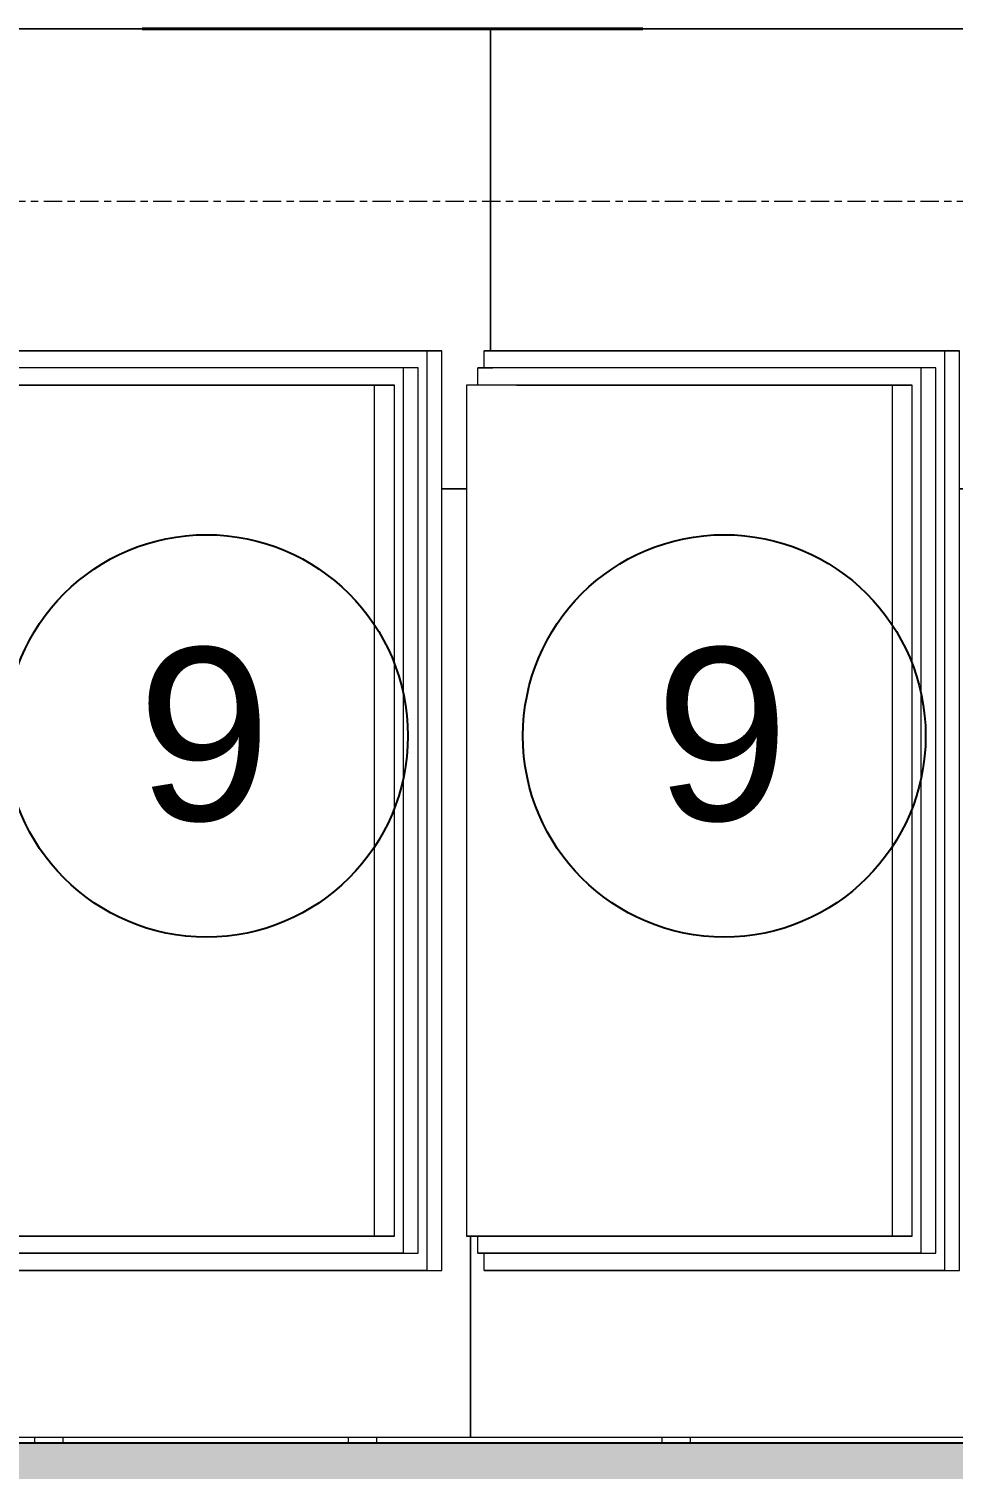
# Model space of a CAD drawing. Header units: millimetres. Extents: x 652554 to 1678317, y -308114 to 170803.
# Drawn here: x 748001 to 748804, y -99734 to -98481 of the extents above; entities that cross this region are included whole.
import ezdxf

# ---------------------------------------------------------------- set-up
doc = ezdxf.new("R2010")
doc.units = ezdxf.units.MM
doc.linetypes.add('Centre', pattern=[31.75, 6.35, -4.7625, 15.875, -4.7625])
for name, color, linetype, lineweight in [('A-ANNO-IDEN', 7, 'Continuous', 25), ('A-COLS-E', 7, 'Continuous', 35), ('A-FLOR-FNSH', 7, 'Continuous', 70), ('A-FLOR-LEVL', 7, 'Continuous', 9), ('A-FLOR-PATT', 7, 'Continuous', 70), ('A-GENM', 7, 'Continuous', 9), ('A-GLAZ-CURT', 7, 'Continuous', 9)]:
    doc.layers.add(name, color=color, linetype=linetype, lineweight=lineweight)
doc.styles.add('Arial_2', font='arial.ttf', dxfattribs={"height": 3})

# ---------------------------------------------------------------- blocks, each defined once
blk = doc.blocks.new('DPA_Rectangular - 250 x 400 mm-11952625-2241-01 ENTRANCE 2 ENLARGED ELEVATION 1')
at = {"layer": 'A-COLS-E', "color": 7}
for p, q in [((-631017.37149, 102450), (-631417.37149, 102450)), ((-631417.37149, 102450), (-631017.37149, 102450))]:
    blk.add_line(p, q, dxfattribs=at)
blk = doc.blocks.new('DPA_Rectangular - 100 x 100 mm-11970025-2241-01 ENTRANCE 2 ENLARGED ELEVATION 1')
at = {"layer": 'A-COLS-E', "color": 7}
for p, q in [((-631078.9, 102450), (-631104.8, 102450)), ((-631104.8, 102450), (-631008.2, 102450)), ((-630982.3, 102450), (-631078.9, 102450)), ((-631008.2, 102450), (-630982.3, 102450))]:
    blk.add_line(p, q, dxfattribs=at)
blk = doc.blocks.new('DPA_Rectangular - 250 x 400 mm-11978455-2241-01 ENTRANCE 2 ENLARGED ELEVATION 1')
at = {"layer": 'A-COLS-E', "color": 7}
for p, q in [((-631017.37149, 102450), (-631417.37149, 102450)), ((-631417.37149, 102450), (-631017.37149, 102450))]:
    blk.add_line(p, q, dxfattribs=at)
blk = doc.blocks.new('DPA_CP_Entrance Facade Base Panel - Facade Base Panel-12124037-2241-01 ENTRANCE 2 ENLARGED ELEVATION 1')
at = {"layer": 'A-GLAZ-CURT', "color": 7}
for p, q in [((-631097.4, 102450), (-631114.7, 102450)), ((-631114.7, 102450), (-630664.7, 102450)), ((-631114.7, 102170), (-631114.7, 102450)), ((-630647.4, 102450), (-631097.4, 102450)), ((-630664.7, 102450), (-630647.4, 102450)), ((-630664.7, 102450), (-630664.7, 102170)), ((-631120, 102155), (-631120, 102170)), ((-631120, 102170), (-631107, 102170)), ((-630720, 102170), (-631120, 102170)), ((-631107, 102170), (-630707, 102170)), ((-630720, 102170), (-630720, 101370)), ((-630707, 102170), (-630720, 102170)), ((-630707, 101370), (-630707, 102170)), ((-631125.5, 102140), (-631125.5, 102155)), ((-631125.5, 102155), (-631112.5, 102155)), ((-630740.5, 102155), (-631125.5, 102155)), ((-630727.5, 102155), (-631112.5, 102155)), ((-630740.5, 102155), (-630740.5, 101385)), ((-630727.5, 102155), (-630740.5, 102155)), ((-630727.5, 101385), (-630727.5, 102155)), ((-630765.3, 102140), (-631135.3, 102140)), ((-631135.3, 102140), (-631135.3, 101400)), ((-631092, 102140), (-631135.3, 102140)), ((-631092, 102140), (-631118, 102140)), ((-630748, 102140), (-631118, 102140)), ((-630748, 102140), (-631092, 102140)), ((-631092, 102140), (-630748, 102140)), ((-630765.3, 101400), (-630765.3, 102140)), ((-630765.3, 102140), (-630748, 102140)), ((-630748, 101400), (-630748, 102140)), ((-630685.3, 102050), (-630707, 102050)), ((-630707, 102050), (-630685.3, 102050)), ((-631135.3, 101400), (-630765.3, 101400)), ((-631092, 101400), (-631135.3, 101400)), ((-631132, 101225), (-631132, 101400)), ((-631125.5, 101385), (-631125.5, 101400)), ((-631092, 101400), (-631118, 101400)), ((-631118, 101400), (-630748, 101400)), ((-630748, 101400), (-631092, 101400)), ((-630748, 101400), (-631092, 101400)), ((-630748, 101400), (-630765.3, 101400)), ((-630682, 101400), (-630682, 101225)), ((-630740.5, 101385), (-631125.5, 101385)), ((-631125.5, 101385), (-631112.5, 101385)), ((-631120, 101370), (-631120, 101385)), ((-631112.5, 101385), (-630727.5, 101385)), ((-630740.5, 101385), (-630727.5, 101385)), ((-630720, 101370), (-631120, 101370)), ((-631120, 101370), (-631107, 101370)), ((-631107, 101370), (-630707, 101370)), ((-630720, 101370), (-630707, 101370))]:
    blk.add_line(p, q, dxfattribs=at)
blk = doc.blocks.new('DPA_CP_Entrance Facade Base Panel - Facade Base Panel-V135-2241-01 ENTRANCE 2 ENLARGED ELEVATION 1')
at = {"layer": 'A-GLAZ-CURT', "color": 7}
for p, q in [((-631547.4, 102450), (-631564.7, 102450)), ((-631564.7, 102450), (-631114.7, 102450)), ((-631564.7, 102170), (-631564.7, 102450)), ((-631097.4, 102450), (-631547.4, 102450)), ((-631114.7, 102450), (-631097.4, 102450)), ((-631114.7, 102450), (-631114.7, 102170)), ((-631570, 102155), (-631570, 102170)), ((-631570, 102170), (-631557, 102170)), ((-631170, 102170), (-631570, 102170)), ((-631557, 102170), (-631157, 102170)), ((-631170, 102170), (-631170, 101370)), ((-631157, 102170), (-631170, 102170)), ((-631157, 101370), (-631157, 102170)), ((-631575.5, 102140.5), (-631575.5, 102155)), ((-631575.5, 102155), (-631562.5, 102155)), ((-631190.5, 102155), (-631575.5, 102155)), ((-631177.5, 102155), (-631562.5, 102155)), ((-631190.5, 102155), (-631190.5, 101385)), ((-631177.5, 102155), (-631190.5, 102155)), ((-631177.5, 101385), (-631177.5, 102155)), ((-631215.3, 102140), (-631585.3, 102140)), ((-631585.3, 102140), (-631585.3, 101400)), ((-631542.4, 102140), (-631585.3, 102140)), ((-631542.4, 102140), (-631568, 102140)), ((-631198, 102140), (-631568, 102140)), ((-631198, 102140), (-631542, 102140)), ((-631542, 102140), (-631198, 102140)), ((-631215.3, 101400), (-631215.3, 102140)), ((-631215.3, 102140), (-631198, 102140)), ((-631198, 101400), (-631198, 102140)), ((-631135.3, 102050), (-631157, 102050)), ((-631157, 102050), (-631135.3, 102050)), ((-631585.3, 101400), (-631215.3, 101400)), ((-631542.4, 101400), (-631585.3, 101400)), ((-631582, 101225), (-631582, 101400)), ((-631575.5, 101385), (-631575.5, 101400)), ((-631542.4, 101400), (-631568, 101400)), ((-631568, 101400), (-631198, 101400)), ((-631198, 101400), (-631542, 101400)), ((-631198, 101400), (-631542, 101400)), ((-631198, 101400), (-631215.3, 101400)), ((-631132, 101400), (-631132, 101225)), ((-631190.5, 101385), (-631575.5, 101385)), ((-631575.5, 101385), (-631562.5, 101385)), ((-631570, 101370), (-631570, 101385)), ((-631562.5, 101385), (-631177.5, 101385)), ((-631190.5, 101385), (-631177.5, 101385)), ((-631170, 101370), (-631570, 101370)), ((-631570, 101370), (-631557, 101370)), ((-631557, 101370), (-631157, 101370)), ((-631170, 101370), (-631157, 101370))]:
    blk.add_line(p, q, dxfattribs=at)
blk = doc.blocks.new('DPA_CP_Entrance Facade Base Panel - Facade Base Panel-V144-2241-01 ENTRANCE 2 ENLARGED ELEVATION 1')
at = {"layer": 'A-GLAZ-CURT', "color": 7}
for p, q in [((-631017.4, 102450), (-631066.9, 102450)), ((-631066.9, 102450), (-631017.4, 102450))]:
    blk.add_line(p, q, dxfattribs=at)
blk = doc.blocks.new('DPA_CP_Entrance Facade Base Panel - Facade Base Panel-V145-2241-01 ENTRANCE 2 ENLARGED ELEVATION 1')
at = {"layer": 'A-GLAZ-CURT', "color": 7}
for p, q in [((-631066.9, 102450), (-631932.1, 102450)), ((-631932.1, 102450), (-631066.9, 102450))]:
    blk.add_line(p, q, dxfattribs=at)
blk = doc.blocks.new('DPA_Drainage Gutter_Landscape_Type A - DPA_Drainage Gutter_Landscape_Type A-17303507-2241-01 ENTRANCE 2 ENLARGED ELEVATION 1')
at = {"layer": 'A-GENM', "color": 7}
for p, q in [((-631783.6, 101225), (-631486.1, 101225)), ((-631758.8, 101225), (-631416.7, 101225)), ((-631721.1, 101225), (-631430.6, 101225)), ((-631687.5, 101225), (-631397, 101225)), ((-631581.2, 101225), (-631514.1, 101225)), ((-631574.4, 101225), (-631507.3, 101225)), ((-631571.2, 101225), (-631504.1, 101225)), ((-631564.4, 101225), (-631497.3, 101225)), ((-631561.2, 101225), (-631494.1, 101225)), ((-631554.4, 101225), (-631487.3, 101225)), ((-631551.2, 101225), (-631484.1, 101225)), ((-631544.4, 101225), (-631477.3, 101225)), ((-631541.2, 101225), (-631474.1, 101225)), ((-631535, 101225), (-631448.4, 101225)), ((-631534.4, 101225), (-631467.3, 101225)), ((-631531.2, 101225), (-631464.1, 101225)), ((-631524.4, 101225), (-631457.7, 101225)), ((-631521.2, 101225), (-631454.1, 101225)), ((-631517.3, 101225), (-631510.8, 101225)), ((-631514.4, 101225), (-631447.3, 101225)), ((-631514.1, 101225), (-631507.6, 101225)), ((-631511.2, 101225), (-631444.1, 101225)), ((-631511, 101225), (-631213.5, 101225)), ((-631511, 101225), (-631511, 101220)), ((-631507.3, 101225), (-631500.8, 101225)), ((-631504.4, 101225), (-631437.3, 101225)), ((-631504.1, 101225), (-631497.6, 101225)), ((-631501.4, 101225), (-631414.8, 101225)), ((-631501.2, 101225), (-631434.1, 101225)), ((-631497.3, 101225), (-631490.8, 101225)), ((-631494.4, 101225), (-631427.3, 101225)), ((-631494.1, 101225), (-631487.6, 101225)), ((-631491.2, 101225), (-631424.1, 101225)), ((-631487.3, 101225), (-631480.8, 101225)), ((-631486.1, 101225), (-631144, 101225)), ((-631486.1, 101220), (-631486.1, 101225)), ((-631484.4, 101225), (-631417.3, 101225)), ((-631484.1, 101225), (-631477.6, 101225)), ((-631481.2, 101225), (-631414.1, 101225)), ((-631477.3, 101225), (-631470.8, 101225)), ((-631474.4, 101225), (-631407.3, 101225)), ((-631474.1, 101225), (-631467.6, 101225)), ((-631471.2, 101225), (-631404.1, 101225)), ((-631467.3, 101225), (-631460.8, 101225)), ((-631464.4, 101225), (-631397.3, 101225)), ((-631464.1, 101225), (-631457.7, 101225)), ((-631461.2, 101225), (-631394.1, 101225)), ((-631457.3, 101225), (-631450.8, 101225)), ((-631454.4, 101225), (-631387.3, 101225)), ((-631454.1, 101225), (-631447.6, 101225)), ((-631451.2, 101225), (-631384.1, 101225)), ((-631448.4, 101225), (-631157.9, 101225)), ((-631447.3, 101225), (-631440.8, 101225)), ((-631444.4, 101225), (-631377.3, 101225)), ((-631444.1, 101225), (-631437.6, 101225)), ((-631441.2, 101225), (-631374.1, 101225)), ((-631437.3, 101225), (-631430.8, 101225)), ((-631434.4, 101225), (-631367.3, 101225)), ((-631434.1, 101225), (-631427.6, 101225)), ((-631431.2, 101225), (-631364.1, 101225)), ((-631427.3, 101225), (-631420.8, 101225)), ((-631424.4, 101225), (-631357.3, 101225)), ((-631424.1, 101225), (-631417.6, 101225)), ((-631421.2, 101225), (-631354.1, 101225)), ((-631417.3, 101225), (-631410.8, 101225)), ((-631414.8, 101225), (-631124.3, 101225)), ((-631414.4, 101225), (-631347.3, 101225)), ((-631414.1, 101225), (-631407.6, 101225)), ((-631411.2, 101225), (-631344.1, 101225)), ((-631408.8, 101225), (-631341.6, 101225)), ((-631407.3, 101225), (-631400.8, 101225)), ((-631404.4, 101225), (-631337.3, 101225)), ((-631404.1, 101225), (-631397.6, 101225)), ((-631401.8, 101225), (-631334.6, 101225)), ((-631401.2, 101225), (-631334.1, 101225)), ((-631397.3, 101225), (-631390.8, 101225)), ((-631394.4, 101225), (-631327.3, 101225)), ((-631394.1, 101225), (-631387.6, 101225)), ((-631391.8, 101225), (-631324.6, 101225)), ((-631391.2, 101225), (-631324.1, 101225)), ((-631387.3, 101225), (-631380.8, 101225)), ((-631384.1, 101225), (-631377.6, 101225)), ((-631381.8, 101225), (-631314.6, 101225)), ((-631381.2, 101225), (-631314.1, 101225)), ((-631377.3, 101225), (-631370.8, 101225)), ((-631374.1, 101225), (-631367.6, 101225)), ((-631371.8, 101225), (-631304.6, 101225)), ((-631371.2, 101225), (-631304.1, 101225)), ((-631367.3, 101225), (-631360.8, 101225)), ((-631364.1, 101225), (-631357.6, 101225)), ((-631361.8, 101225), (-631294.6, 101225)), ((-631361.2, 101225), (-631294.1, 101225)), ((-631357.3, 101225), (-631350.8, 101225)), ((-631354.1, 101225), (-631347.6, 101225)), ((-631351.8, 101225), (-631284.6, 101225)), ((-631351.2, 101225), (-631284.1, 101225)), ((-631347.3, 101225), (-631340.8, 101225)), ((-631344.1, 101225), (-631337.6, 101225)), ((-631341.8, 101225), (-631274.6, 101225)), ((-631341.6, 101225), (-631338.1, 101225)), ((-631341.2, 101225), (-631274.1, 101225)), ((-631337.3, 101225), (-631330.8, 101225)), ((-631335.6, 101225), (-631268.5, 101225)), ((-631334.6, 101225), (-631328.1, 101225)), ((-631334.1, 101225), (-631327.6, 101225)), ((-631331.8, 101225), (-631264.6, 101225)), ((-631331.2, 101225), (-631264.1, 101225)), ((-631328.6, 101225), (-631261.5, 101225)), ((-631327.3, 101225), (-631323.8, 101225)), ((-631324.6, 101225), (-631318.1, 101225)), ((-631324.1, 101225), (-631317.6, 101225)), ((-631321.8, 101225), (-631254.6, 101225)), ((-631321.2, 101225), (-631254.1, 101225)), ((-631318.6, 101225), (-631251.5, 101225)), ((-631314.6, 101225), (-631308.1, 101225)), ((-631314.1, 101225), (-631307.6, 101225)), ((-631311.8, 101225), (-631244.6, 101225)), ((-631308.6, 101225), (-631241.5, 101225)), ((-631304.6, 101225), (-631298.1, 101225)), ((-631304.1, 101225), (-631297.6, 101225)), ((-631301.8, 101225), (-631234.6, 101225)), ((-631298.6, 101225), (-631231.5, 101225)), ((-631294.6, 101225), (-631288.3, 101225)), ((-631294.1, 101225), (-631287.6, 101225)), ((-631291.8, 101225), (-631224.6, 101225)), ((-631288.3, 101225), (-631221.5, 101225)), ((-631284.6, 101225), (-631278.1, 101225)), ((-631284.1, 101225), (-631277.6, 101225)), ((-631281.8, 101225), (-631214.6, 101225)), ((-631278.6, 101225), (-631211.5, 101225)), ((-631274.6, 101225), (-631268.1, 101225)), ((-631274.1, 101225), (-631267.6, 101225)), ((-631271.8, 101225), (-631204.6, 101225)), ((-631268.6, 101225), (-631201.5, 101225)), ((-631268.5, 101225), (-631265, 101225)), ((-631264.6, 101225), (-631258.1, 101225)), ((-631264.1, 101225), (-631257.6, 101225)), ((-631262.4, 101225), (-631175.8, 101225)), ((-631261.8, 101225), (-631194.6, 101225)), ((-631261.5, 101225), (-631255, 101225)), ((-631258.6, 101225), (-631191.5, 101225)), ((-631254.6, 101225), (-631248.1, 101225)), ((-631254.1, 101225), (-631250.6, 101225)), ((-631251.8, 101225), (-631184.6, 101225)), ((-631251.5, 101225), (-631245, 101225)), ((-631248.6, 101225), (-631181.5, 101225)), ((-631244.6, 101225), (-631238.1, 101225)), ((-631241.8, 101225), (-631174.6, 101225)), ((-631241.5, 101225), (-631235, 101225)), ((-631238.6, 101225), (-631171.5, 101225)), ((-631238.3, 101225), (-630940.8, 101225)), ((-631238.3, 101225), (-631238.3, 101220)), ((-631234.6, 101225), (-631228.1, 101225)), ((-631231.8, 101225), (-631164.6, 101225)), ((-631231.5, 101225), (-631225, 101225)), ((-631228.8, 101225), (-631142.2, 101225)), ((-631228.6, 101225), (-631161.5, 101225)), ((-631224.6, 101225), (-631218.1, 101225)), ((-631221.8, 101225), (-631154.6, 101225)), ((-631221.5, 101225), (-631215, 101225)), ((-631218.6, 101225), (-631151.5, 101225)), ((-631214.6, 101225), (-631208.1, 101225)), ((-631213.5, 101225), (-630871.4, 101225)), ((-631213.5, 101220), (-631213.5, 101225)), ((-631211.8, 101225), (-631144.6, 101225)), ((-631211.5, 101225), (-631205, 101225)), ((-631208.6, 101225), (-631141.5, 101225)), ((-631204.6, 101225), (-631198.1, 101225)), ((-631201.8, 101225), (-631134.6, 101225)), ((-631201.5, 101225), (-631195, 101225)), ((-631198.6, 101225), (-631131.5, 101225)), ((-631194.6, 101225), (-631188.1, 101225)), ((-631191.8, 101225), (-631124.6, 101225)), ((-631191.5, 101225), (-631185, 101225)), ((-631188.6, 101225), (-631121.5, 101225)), ((-631184.6, 101225), (-631178.1, 101225)), ((-631181.8, 101225), (-631114.6, 101225)), ((-631181.5, 101225), (-631175, 101225)), ((-631178.6, 101225), (-631111.5, 101225)), ((-631175.8, 101225), (-630885.3, 101225)), ((-631174.6, 101225), (-631168.1, 101225)), ((-631171.8, 101225), (-631104.6, 101225)), ((-631171.5, 101225), (-631165, 101225)), ((-631168.6, 101225), (-631101.5, 101225)), ((-631164.6, 101225), (-631158.1, 101225)), ((-631161.8, 101225), (-631094.6, 101225)), ((-631161.5, 101225), (-631155, 101225)), ((-631158.6, 101225), (-631091.5, 101225)), ((-631154.6, 101225), (-631148.1, 101225)), ((-631151.8, 101225), (-631084.6, 101225)), ((-631151.5, 101225), (-631145, 101225)), ((-631148.6, 101225), (-631081.5, 101225)), ((-631144.6, 101225), (-631138.1, 101225)), ((-631142.2, 101225), (-630851.7, 101225)), ((-631141.8, 101225), (-631074.6, 101225)), ((-631141.5, 101225), (-631135, 101225)), ((-631138.6, 101225), (-631071.5, 101225)), ((-631136.1, 101225), (-631069, 101225)), ((-631134.6, 101225), (-631128.1, 101225)), ((-631131.8, 101225), (-631064.6, 101225)), ((-631131.5, 101225), (-631125, 101225)), ((-631129.1, 101225), (-631062, 101225)), ((-631128.6, 101225), (-631061.5, 101225)), ((-631124.6, 101225), (-631118.1, 101225)), ((-631121.8, 101225), (-631054.6, 101225)), ((-631121.5, 101225), (-631115, 101225)), ((-631118.9, 101225), (-631052, 101225)), ((-631118.6, 101225), (-631051.5, 101225)), ((-631114.6, 101225), (-631108.1, 101225)), ((-631111.5, 101225), (-631105, 101225)), ((-631109.1, 101225), (-631042, 101225)), ((-631108.6, 101225), (-631041.5, 101225)), ((-631104.6, 101225), (-631098.1, 101225)), ((-631101.5, 101225), (-631095, 101225)), ((-631099.1, 101225), (-631032, 101225)), ((-631098.6, 101225), (-631031.5, 101225)), ((-631094.6, 101225), (-631088.1, 101225)), ((-631091.5, 101225), (-631085, 101225)), ((-631089.1, 101225), (-631022, 101225)), ((-631088.6, 101225), (-631021.5, 101225)), ((-631084.6, 101225), (-631078.1, 101225)), ((-631081.5, 101225), (-631075, 101225)), ((-631079.1, 101225), (-631012, 101225)), ((-631078.6, 101225), (-631011.5, 101225)), ((-631074.6, 101225), (-631068.1, 101225)), ((-631071.5, 101225), (-631065, 101225)), ((-631069.1, 101225), (-631002, 101225)), ((-631069, 101225), (-631065.5, 101225)), ((-631068.6, 101225), (-631001.5, 101225)), ((-631064.6, 101225), (-631058.1, 101225)), ((-631062.9, 101225), (-630995.8, 101225)), ((-631062, 101225), (-631055.5, 101225)), ((-631061.5, 101225), (-631055, 101225)), ((-631059.1, 101225), (-630992, 101225)), ((-631058.6, 101225), (-630991.5, 101225)), ((-631055.9, 101225), (-630988.8, 101225)), ((-631054.6, 101225), (-631051.1, 101225)), ((-631052, 101225), (-631045.5, 101225)), ((-631051.5, 101225), (-631045, 101225)), ((-631049.1, 101225), (-630982, 101225)), ((-631048.6, 101225), (-630981.5, 101225)), ((-631045.9, 101225), (-630978.8, 101225)), ((-631042, 101225), (-631035.5, 101225)), ((-631041.5, 101225), (-631035, 101225)), ((-631039.1, 101225), (-630972, 101225)), ((-631035.9, 101225), (-630968.8, 101225)), ((-631032, 101225), (-631025.5, 101225)), ((-631031.5, 101225), (-631025, 101225)), ((-631029.1, 101225), (-630962, 101225)), ((-631025.9, 101225), (-630958.8, 101225)), ((-631022, 101225), (-631015.5, 101225)), ((-631021.5, 101225), (-631015, 101225)), ((-631019.1, 101225), (-630952, 101225)), ((-631015.9, 101225), (-630948.8, 101225)), ((-631012, 101225), (-631005.5, 101225)), ((-631011.5, 101225), (-631005, 101225)), ((-631009.1, 101225), (-630942, 101225)), ((-631005.9, 101225), (-630938.8, 101225)), ((-631002, 101225), (-630995.5, 101225)), ((-631001.5, 101225), (-630995, 101225)), ((-630999.1, 101225), (-630932, 101225)), ((-630995.9, 101225), (-630928.8, 101225)), ((-630995.8, 101225), (-630992.3, 101225)), ((-630992, 101225), (-630985.5, 101225)), ((-630991.5, 101225), (-630985, 101225)), ((-630989.8, 101225), (-630903.2, 101225)), ((-630989.1, 101225), (-630922, 101225)), ((-630988.8, 101225), (-630982.3, 101225)), ((-630985.9, 101225), (-630918.8, 101225)), ((-630982, 101225), (-630975.5, 101225)), ((-630981.5, 101225), (-630978, 101225)), ((-630979.1, 101225), (-630912, 101225)), ((-630978.8, 101225), (-630972.3, 101225)), ((-630975.9, 101225), (-630908.8, 101225)), ((-630972, 101225), (-630965.5, 101225)), ((-630969.1, 101225), (-630902, 101225)), ((-630968.8, 101225), (-630962.3, 101225)), ((-630965.9, 101225), (-630898.8, 101225)), ((-630965.7, 101225), (-630668.2, 101225)), ((-630965.7, 101225), (-630965.7, 101220)), ((-630962, 101225), (-630955.5, 101225)), ((-630959.1, 101225), (-630892, 101225)), ((-630958.8, 101225), (-630952.3, 101225)), ((-630956.2, 101225), (-630869.5, 101225)), ((-630955.9, 101225), (-630888.8, 101225)), ((-630952, 101225), (-630945.5, 101225)), ((-630949.1, 101225), (-630882, 101225)), ((-630948.8, 101225), (-630942.3, 101225)), ((-630945.9, 101225), (-630878.8, 101225)), ((-630942, 101225), (-630935.5, 101225)), ((-630940.8, 101225), (-630598.8, 101225)), ((-630940.8, 101220), (-630940.8, 101225)), ((-630939.1, 101225), (-630872, 101225)), ((-630938.8, 101225), (-630932.3, 101225)), ((-630935.9, 101225), (-630868.8, 101225)), ((-630932, 101225), (-630925.5, 101225)), ((-630929.1, 101225), (-630862, 101225)), ((-630928.8, 101225), (-630922.3, 101225)), ((-630925.9, 101225), (-630858.8, 101225)), ((-630922, 101225), (-630915.5, 101225)), ((-630919.1, 101225), (-630852, 101225)), ((-630918.8, 101225), (-630912.3, 101225)), ((-630915.9, 101225), (-630848.8, 101225)), ((-630912, 101225), (-630905.5, 101225)), ((-630909.1, 101225), (-630842, 101225)), ((-630908.8, 101225), (-630902.3, 101225)), ((-630905.9, 101225), (-630838.8, 101225)), ((-630903.2, 101225), (-630612.7, 101225)), ((-630902, 101225), (-630895.5, 101225)), ((-630899.1, 101225), (-630832, 101225)), ((-630898.8, 101225), (-630892.3, 101225)), ((-630895.9, 101225), (-630828.8, 101225)), ((-630892, 101225), (-630885.5, 101225)), ((-630889.1, 101225), (-630822, 101225)), ((-630888.8, 101225), (-630882.3, 101225)), ((-630885.9, 101225), (-630818.8, 101225)), ((-630882, 101225), (-630875.5, 101225)), ((-630879.1, 101225), (-630812, 101225)), ((-630878.8, 101225), (-630872.3, 101225)), ((-630875.9, 101225), (-630808.8, 101225)), ((-630872, 101225), (-630865.5, 101225)), ((-630869.5, 101225), (-630579, 101225)), ((-630869.1, 101225), (-630802, 101225)), ((-630868.8, 101225), (-630862.3, 101225)), ((-630865.9, 101225), (-630798.8, 101225)), ((-630863.5, 101225), (-630796.4, 101225)), ((-630862, 101225), (-630855.5, 101225)), ((-630859.1, 101225), (-630792, 101225)), ((-630858.8, 101225), (-630852.3, 101225)), ((-630856.5, 101225), (-630789.4, 101225)), ((-630855.9, 101225), (-630788.8, 101225)), ((-630852, 101225), (-630845.5, 101225)), ((-630849.1, 101225), (-630782, 101225)), ((-630848.8, 101225), (-630842.3, 101225)), ((-630846.5, 101225), (-630779.4, 101225)), ((-630845.9, 101225), (-630778.8, 101225)), ((-630842, 101225), (-630835.5, 101225)), ((-630838.8, 101225), (-630832.3, 101225)), ((-630836.5, 101225), (-630769.4, 101225)), ((-630835.9, 101225), (-630768.8, 101225)), ((-630832, 101225), (-630825.5, 101225)), ((-630828.8, 101225), (-630822.3, 101225)), ((-630826.5, 101225), (-630759.4, 101225)), ((-630825.9, 101225), (-630758.8, 101225)), ((-630822, 101225), (-630815.5, 101225)), ((-630818.8, 101225), (-630812.3, 101225)), ((-630816.5, 101225), (-630749.4, 101225)), ((-630815.9, 101225), (-630748.8, 101225)), ((-630812, 101225), (-630805.5, 101225)), ((-630808.8, 101225), (-630802.3, 101225)), ((-630806.5, 101225), (-630739.4, 101225)), ((-630805.9, 101225), (-630738.8, 101225)), ((-630802, 101225), (-630795.5, 101225)), ((-630798.8, 101225), (-630792.3, 101225)), ((-630796.5, 101225), (-630729.4, 101225)), ((-630796.4, 101225), (-630792.9, 101225)), ((-630795.9, 101225), (-630728.8, 101225)), ((-630792, 101225), (-630785.5, 101225)), ((-630790.3, 101225), (-630723.2, 101225)), ((-630789.4, 101225), (-630782.9, 101225)), ((-630788.8, 101225), (-630782.3, 101225)), ((-630786.5, 101225), (-630719.4, 101225)), ((-630785.9, 101225), (-630718.8, 101225)), ((-630783.3, 101225), (-630716.2, 101225)), ((-630782, 101225), (-630778.5, 101225)), ((-630779.4, 101225), (-630772.9, 101225)), ((-630778.8, 101225), (-630772.3, 101225)), ((-630776.5, 101225), (-630709.4, 101225)), ((-630775.9, 101225), (-630708.8, 101225)), ((-630773.3, 101225), (-630706.2, 101225)), ((-630769.4, 101225), (-630762.9, 101225)), ((-630768.8, 101225), (-630762.3, 101225)), ((-630766.5, 101225), (-630699.4, 101225)), ((-630763.3, 101225), (-630696.2, 101225)), ((-630759.4, 101225), (-630752.9, 101225)), ((-630758.8, 101225), (-630752.3, 101225)), ((-630756.5, 101225), (-630689.4, 101225)), ((-630753.3, 101225), (-630686.2, 101225)), ((-630749.4, 101225), (-630742.9, 101225)), ((-630748.8, 101225), (-630742.3, 101225)), ((-630746.5, 101225), (-630679.4, 101225)), ((-630743.3, 101225), (-630676.2, 101225)), ((-630739.4, 101225), (-630732.9, 101225)), ((-630738.8, 101225), (-630732.3, 101225)), ((-630736.5, 101225), (-630669.4, 101225)), ((-630733.3, 101225), (-630666.2, 101225)), ((-630729.4, 101225), (-630722.9, 101225)), ((-630728.8, 101225), (-630722.3, 101225)), ((-630726.5, 101225), (-630659.4, 101225)), ((-630723.3, 101225), (-630656.2, 101225)), ((-630723.2, 101225), (-630719.7, 101225)), ((-630719.4, 101225), (-630712.9, 101225)), ((-630718.8, 101225), (-630712.3, 101225)), ((-630717.1, 101225), (-630630.5, 101225)), ((-630716.5, 101225), (-630649.4, 101225)), ((-630716.2, 101225), (-630709.7, 101225)), ((-630713.3, 101225), (-630646.2, 101225))]:
    blk.add_line(p, q, dxfattribs=at)
blk = doc.blocks.new('DPA_TAG_Multi Tags_Specific - Exterior-18332815-2241-01 ENTRANCE 2 ENLARGED ELEVATION 1')
at = {"layer": 'A-ANNO-IDEN', "color": 7}
blk.add_circle((-633898.2, 114308.8), 175, dxfattribs=at)

msp = doc.modelspace()

# ---------------------------------------------------------------- hatches: boundary and pattern name
at = {"layer": 'A-FLOR-PATT', "lineweight": 9}
h = msp.add_hatch(dxfattribs=at)
h.set_pattern_fill('FP_1', style=0, pattern_type=2)
h.set_pattern_definition([(50, (755994.4, -200931.02), (364.3679, -31.8783), [38.1, -419.1]), (355, (755994.4, -200931.02), (-70.4859, 382.1133), [30.48, -335.28]), (100.451, (756024.76, -200933.68), (293.885, 350.2334), [32.38, -356.18]), (46.184, (755994.4, -200829.4), (542.1585, -84.0858), [57.15, -628.65]), (96.636, (756039.57, -200836.4), (474.805, 494.8554), [48.57, -534.27]), (351.184, (755994.4, -200829.4), (474.8102, 494.85), [45.72, -502.92]), (21, (756045.2, -200854.82), (303.2285, -204.5305), [38.1, -419.1]), (326, (756045.2, -200854.82), (123.6039, 368.376), [30.48, -335.28]), (71.451, (756070.46, -200871.86), (426.8341, 163.8427), [32.38, -356.18]), (37.5, (755994.4, -200931.02), (6.17665, 169.11015), [16.764, -314.452, 16.764, -323.596, -336.55]), (37.5, (755994.4, -200931.02), (6.17665, 169.11015), [-671.576, 16.764, -319.786]), (7.5, (755994.4, -200931.02), (133.63888, 200.3615), [16.764, -177.292, 16.764, -306.832, -128.27]), (7.5, (755994.4, -200931.02), (133.63888, 200.3615), [-517.652, 16.764, -111.506]), (327.5, (755881.11, -200931.02), (271.18182, -11.45836), [16.764, -110.236, 16.764, -379.476, -525.78]), (327.5, (755881.11, -200931.02), (271.18182, -11.45836), [-523.24, 16.764, -509.016]), (317.5, (755830.3, -200931.02), (296.2585, 50.85285), [16.764, -148.336, 16.764, -246.38, -373.38]), (317.5, (755830.3, -200931.02), (296.2585, 50.85285), [-428.244, 16.764, -356.616])])
h.paths.add_polyline_path([(749159.9004, -99861.019), (750447.1965, -99861.019), (750447.1965, -99711.019), (745767.6922, -99711.019), (745767.6922, -99861.019), (748990.5098, -99861.019)])
h.paths.add_polyline_path([(754072.2274, -99861.019), (754219.175, -99861.019), (754219.175, -99711.019), (751295.7247, -99711.019), (751295.7247, -99861.019), (753733.4462, -99861.019)])

# ---------------------------------------------------------------- linework, layer by layer
at = {"layer": 'A-FLOR-FNSH', "color": 7, "lineweight": 25}
msp.add_line((754219.175, -99711.019), (745767.6922, -99711.019), dxfattribs=at)
at = {"layer": 'A-FLOR-LEVL', "color": 7, "linetype": 'Centre'}
for p, q in [((741176.3131, -98631.019), (763874.9509, -98631.019)), ((738408.1734, -99711.019), (763874.9509, -99711.019))]:
    msp.add_line(p, q, dxfattribs=at)

# ---------------------------------------------------------------- block references
at = {"layer": 'A-ANNO-IDEN', "color": 7}
for p in [(1382053.3675, -213404.8219), (1382503.3668, -213404.8219)]:
    msp.add_blockref('DPA_TAG_Multi Tags_Specific - Exterior-18332815-2241-01 ENTRANCE 2 ENLARGED ELEVATION 1', p, dxfattribs=at)
at = {"layer": 'A-COLS-E', "color": 7}
for name in ['DPA_Rectangular - 100 x 100 mm-11970025-2241-01 ENTRANCE 2 ENLARGED ELEVATION 1', 'DPA_Rectangular - 250 x 400 mm-11952625-2241-01 ENTRANCE 2 ENLARGED ELEVATION 1', 'DPA_Rectangular - 250 x 400 mm-11952625-2241-01 ENTRANCE 2 ENLARGED ELEVATION 1', 'DPA_Rectangular - 250 x 400 mm-11952625-2241-01 ENTRANCE 2 ENLARGED ELEVATION 1', 'DPA_Rectangular - 250 x 400 mm-11952625-2241-01 ENTRANCE 2 ENLARGED ELEVATION 1', 'DPA_Rectangular - 250 x 400 mm-11952625-2241-01 ENTRANCE 2 ENLARGED ELEVATION 1', 'DPA_Rectangular - 250 x 400 mm-11978455-2241-01 ENTRANCE 2 ENLARGED ELEVATION 1']:
    msp.add_blockref(name, (1379516.5465, -200931.019), dxfattribs=at)
at = {"layer": 'A-GENM', "color": 7}
msp.add_blockref('DPA_Drainage Gutter_Landscape_Type A - DPA_Drainage Gutter_Landscape_Type A-17303507-2241-01 ENTRANCE 2 ENLARGED ELEVATION 1', (1379516.5465, -200931.019), dxfattribs=at)
at = {"layer": 'A-GLAZ-CURT', "color": 7}
for name in ['DPA_CP_Entrance Facade Base Panel - Facade Base Panel-V145-2241-01 ENTRANCE 2 ENLARGED ELEVATION 1', 'DPA_CP_Entrance Facade Base Panel - Facade Base Panel-V135-2241-01 ENTRANCE 2 ENLARGED ELEVATION 1', 'DPA_CP_Entrance Facade Base Panel - Facade Base Panel-12124037-2241-01 ENTRANCE 2 ENLARGED ELEVATION 1', 'DPA_CP_Entrance Facade Base Panel - Facade Base Panel-V144-2241-01 ENTRANCE 2 ENLARGED ELEVATION 1']:
    msp.add_blockref(name, (1379516.5465, -200931.019), dxfattribs=at)

# ---------------------------------------------------------------- texts
at = {"layer": 'A-ANNO-IDEN', "color": 7, "lineweight": 9, "char_height": 150, "width": 144.30375, "attachment_point": 1, "style": 'Arial_2'}
for insert in [(748094.8822, -99019.4348), (748544.8815, -99019.4348)]:
    msp.add_mtext('9', dxfattribs=dict(at, insert=insert))

doc.saveas('drawing.dxf')
